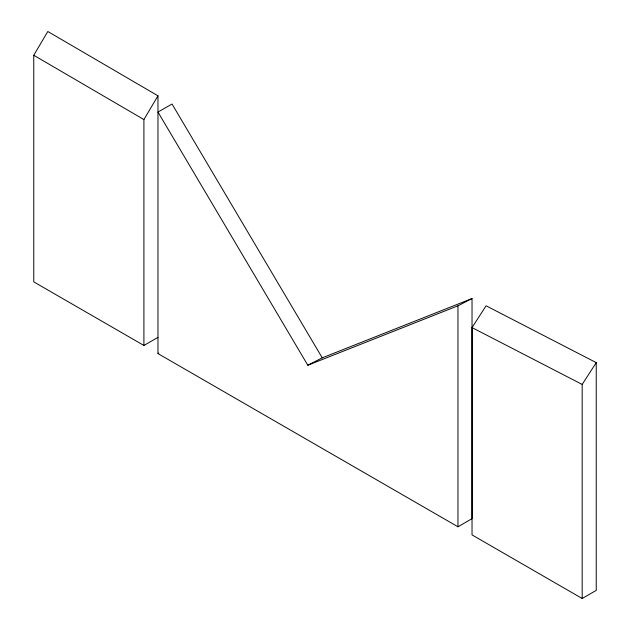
<?xml version="1.0" encoding="UTF-8"?>
<svg xmlns="http://www.w3.org/2000/svg" width="630" height="630" viewBox="0 0 630 630"><rect width="100%" height="100%" fill="white"/><g stroke="black" fill="none" stroke-linecap="round" stroke-linejoin="round"><path stroke-width="0.94" d="M322.237 357.84L172.037 104.029L157.972 112.053L307.81 365.243L322.237 357.84L472.027 298.533L472.027 518.663L457.963 526.782L157.972 353.587L157.972 95.815L47.817 31.5L33.76 55.259L33.76 281.87L143.908 345.468L157.972 337.349M143.908 345.468L143.908 119.574L157.972 95.815M457.963 526.782L457.963 305.794L472.027 298.533M472.027 327.592L486.092 305.794L596.24 362.636L596.24 590.381L582.183 598.5L472.027 534.901L472.027 327.592L582.183 384.442L582.183 598.5M582.183 384.442L596.24 362.636M157.972 353.587L158.855 353.076M307.81 365.243L457.963 305.794M33.76 55.259L143.908 119.574"/></g></svg>
